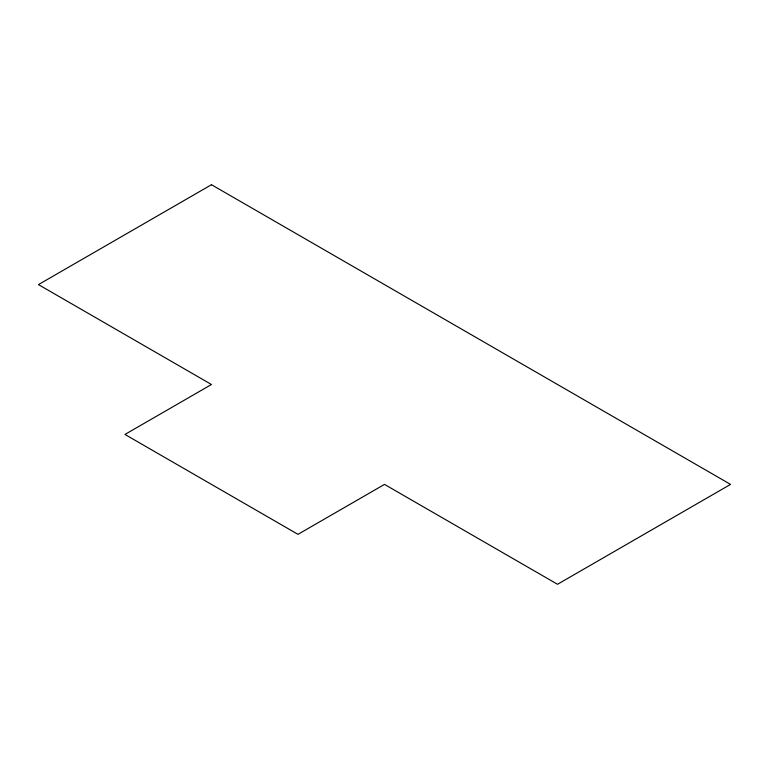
<?xml version="1.0" encoding="UTF-8"?>
<svg xmlns="http://www.w3.org/2000/svg" width="769" height="769" viewBox="0 0 769 769"><rect width="100%" height="100%" fill="white"/><g stroke="black" fill="none" stroke-linecap="round" stroke-linejoin="round"><path stroke-width="1.15" d="M211.475 184.714L38.45 284.607L211.475 384.5L124.963 434.447L297.988 534.34L384.5 484.393L557.525 584.286L730.55 484.393L211.475 184.714"/></g></svg>
